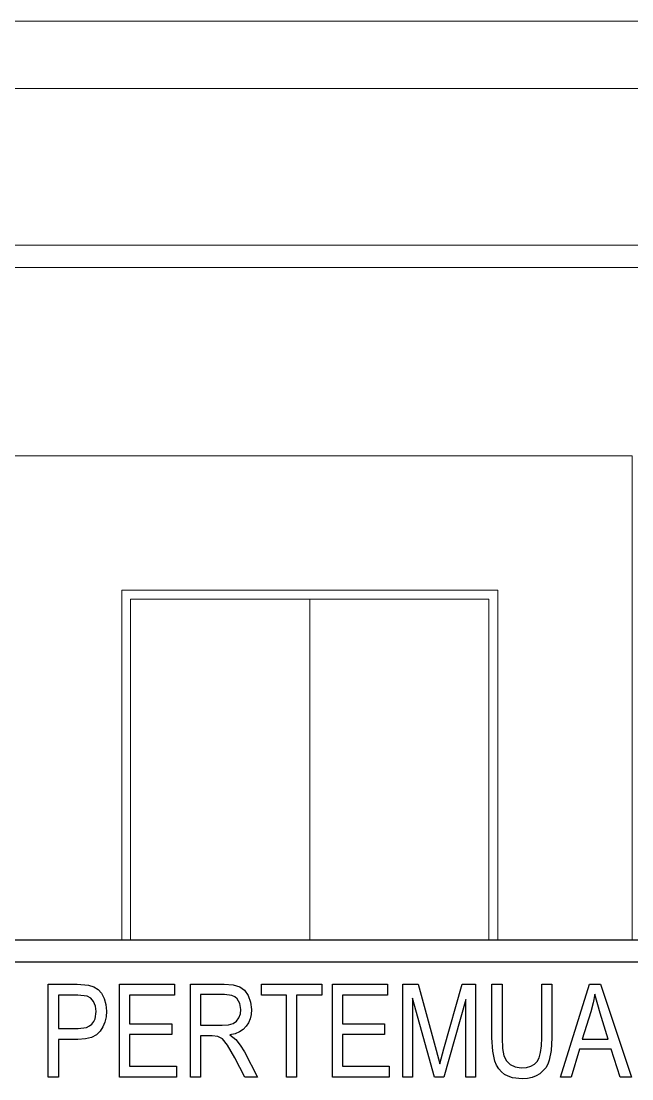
# Model space of a CAD drawing. Header units: inches. Extents: x 249 to 1192, y -18 to 440.
# Drawn here: x 617.118 to 619.846, y 263.627 to 268.348 of the extents above; entities that cross this region are included whole.
import ezdxf

# ---------------------------------------------------------------- set-up
doc = ezdxf.new("R2010")
doc.units = ezdxf.units.IN
doc.header["$MEASUREMENT"] = 0
doc.layers.add('BALOK', color=3, linetype='Continuous', lineweight=20)
doc.layers.add('KUSEN', color=16, linetype='Continuous', lineweight=15)
doc.layers.add('KOLOM', color=5, linetype='Continuous')

# ---------------------------------------------------------------- blocks, each defined once
blk = doc.blocks.new('tampak depan')
for p, q in [((702.9295, 338.4634), (702.9295, 338.8785)), ((702.9295, 338.8785), (703.0579, 338.8785)), ((703.0579, 338.8785), (703.1096, 338.8745)), ((703.1096, 338.8745), (703.1327, 338.8671)), ((703.1327, 338.8671), (703.1516, 338.8551)), ((703.1516, 338.8551), (703.1669, 338.838)), ((703.2475, 338.4634), (703.2475, 338.8785)), ((703.2475, 338.8785), (703.4935, 338.8785)), ((703.4935, 338.8785), (703.4935, 338.8295)), ((703.5643, 338.4634), (703.5643, 338.8785)), ((703.5643, 338.8785), (703.7152, 338.8785)), ((703.7152, 338.8785), (703.7552, 338.8757)), ((703.7552, 338.8757), (703.7843, 338.8673)), ((703.7843, 338.8673), (703.8056, 338.8518)), ((703.8056, 338.8518), (703.8222, 338.8278)), ((703.8813, 338.8295), (703.8813, 338.8785)), ((703.8813, 338.8785), (704.151, 338.8785)), ((704.151, 338.8785), (704.151, 338.8295)), ((704.1982, 338.4634), (704.1982, 338.8785)), ((704.1982, 338.8785), (704.4442, 338.8785)), ((704.4442, 338.8785), (704.4442, 338.8295)), ((704.5129, 338.4634), (704.5129, 338.8785)), ((704.5129, 338.8785), (704.5807, 338.8785)), ((704.5807, 338.8785), (704.6612, 338.5846)), ((704.6955, 338.5897), (704.777, 338.8785)), ((704.777, 338.8785), (704.8376, 338.8785)), ((704.8376, 338.8785), (704.8376, 338.4634)), ((704.9109, 338.6387), (704.9109, 338.8785)), ((704.9109, 338.8785), (704.956, 338.8785)), ((704.956, 338.8785), (704.956, 338.6389)), ((705.1335, 338.8785), (705.1785, 338.8785)), ((705.1335, 338.6389), (705.1335, 338.8785)), ((705.1785, 338.8785), (705.1785, 338.6387)), ((705.2161, 338.4634), (705.3468, 338.8785)), ((705.3468, 338.8785), (705.3953, 338.8785)), ((705.3953, 338.8785), (705.5346, 338.4634)), ((703.0616, 338.8295), (702.9745, 338.8295)), ((702.9745, 338.8295), (702.9745, 338.6811)), ((703.1036, 338.8258), (703.0616, 338.8295)), ((703.1195, 338.8167), (703.1036, 338.8258)), ((703.132, 338.8013), (703.1195, 338.8167)), ((703.1401, 338.7809), (703.132, 338.8013)), ((703.1669, 338.838), (703.1789, 338.8151)), ((703.1789, 338.8151), (703.1866, 338.788)), ((703.4935, 338.8295), (703.2925, 338.8295)), ((703.2925, 338.8295), (703.2925, 338.7024)), ((703.717, 338.8326), (703.6093, 338.8326)), ((703.6093, 338.8326), (703.6093, 338.6953)), ((703.7498, 338.8279), (703.717, 338.8326)), ((703.7623, 338.822), (703.7498, 338.8279)), ((703.7724, 338.8137), (703.7623, 338.822)), ((703.7855, 338.7921), (703.7724, 338.8137)), ((703.8222, 338.8278), (703.8328, 338.798)), ((703.8328, 338.798), (703.8363, 338.7652)), ((703.9934, 338.8295), (703.8813, 338.8295)), ((703.9934, 338.4634), (703.9934, 338.8295)), ((704.151, 338.8295), (704.0385, 338.8295)), ((704.0385, 338.8295), (704.0385, 338.4634)), ((704.4442, 338.8295), (704.2432, 338.8295)), ((704.2432, 338.8295), (704.2432, 338.7024)), ((704.6547, 338.4634), (704.5563, 338.8168)), ((704.5563, 338.8168), (704.5563, 338.4634)), ((704.7942, 338.8108), (704.6953, 338.4634)), ((704.7942, 338.4634), (704.7942, 338.8108)), ((705.37, 338.8349), (705.3622, 338.7951)), ((705.3942, 338.7488), (705.37, 338.8349)), ((703.1382, 338.7248), (703.1428, 338.7567)), ((703.1428, 338.7567), (703.1401, 338.7809)), ((703.1866, 338.788), (703.1892, 338.7584)), ((703.1892, 338.7584), (703.1875, 338.733)), ((703.7899, 338.7652), (703.7855, 338.7921)), ((703.7876, 338.7459), (703.7899, 338.7652)), ((703.8363, 338.7652), (703.8349, 338.744)), ((705.3517, 338.7556), (705.3143, 338.6338)), ((705.3622, 338.7951), (705.3517, 338.7556)), ((703.1245, 338.701), (703.1325, 338.7119)), ((703.1325, 338.7119), (703.1382, 338.7248)), ((703.1823, 338.7096), (703.1737, 338.6882)), ((703.1875, 338.733), (703.1823, 338.7096)), ((703.7544, 338.7031), (703.7697, 338.7132)), ((703.7697, 338.7132), (703.7808, 338.728)), ((703.7808, 338.728), (703.7876, 338.7459)), ((703.8231, 338.7068), (703.8129, 338.6908)), ((703.8305, 338.7245), (703.8231, 338.7068)), ((703.8349, 338.744), (703.8305, 338.7245)), ((705.4297, 338.6338), (705.3942, 338.7488)), ((702.9745, 338.6811), (703.0625, 338.6811)), ((703.0625, 338.6811), (703.0998, 338.6861)), ((703.0998, 338.6861), (703.1137, 338.6923)), ((703.1137, 338.6923), (703.1245, 338.701)), ((703.1616, 338.6688), (703.145, 338.6528)), ((703.1737, 338.6882), (703.1616, 338.6688)), ((703.2925, 338.7024), (703.4807, 338.7024)), ((703.4807, 338.7024), (703.4807, 338.6537)), ((703.6093, 338.6953), (703.7061, 338.6953)), ((703.7061, 338.6953), (703.7336, 338.6972)), ((703.7336, 338.6972), (703.7544, 338.7031)), ((703.7634, 338.6577), (703.7405, 338.6523)), ((703.7831, 338.666), (703.7634, 338.6577)), ((703.7996, 338.677), (703.7831, 338.666)), ((703.8129, 338.6908), (703.7996, 338.677)), ((704.2432, 338.7024), (704.4314, 338.7024)), ((704.4314, 338.7024), (704.4314, 338.6537)), ((703.0618, 338.6322), (702.9745, 338.6322)), ((702.9745, 338.6322), (702.9745, 338.4634)), ((703.0951, 338.6344), (703.0618, 338.6322)), ((703.1228, 338.6413), (703.0951, 338.6344)), ((703.145, 338.6528), (703.1228, 338.6413)), ((703.4807, 338.6537), (703.2925, 338.6537)), ((703.2925, 338.6537), (703.2925, 338.5124)), ((703.6615, 338.6477), (703.6093, 338.6477)), ((703.6093, 338.6477), (703.6093, 338.4634)), ((703.6866, 338.6457), (703.6615, 338.6477)), ((703.7072, 338.6347), (703.6866, 338.6457)), ((703.73, 338.6069), (703.7072, 338.6347)), ((703.7405, 338.6523), (703.7676, 338.6316)), ((703.7676, 338.6316), (703.7868, 338.6067)), ((704.4314, 338.6537), (704.2432, 338.6537)), ((704.2432, 338.6537), (704.2432, 338.5124)), ((704.9142, 338.5797), (704.9109, 338.6387)), ((704.956, 338.6389), (704.958, 338.592)), ((705.1322, 338.603), (705.1335, 338.6389)), ((705.1785, 338.6387), (705.1756, 338.5825)), ((705.3143, 338.6338), (705.4297, 338.6338)), ((703.7625, 338.5498), (703.73, 338.6069)), ((703.7868, 338.6067), (703.805, 338.5764)), ((703.805, 338.5764), (703.8642, 338.4634)), ((704.6612, 338.5846), (704.6774, 338.5231)), ((704.6774, 338.5231), (704.6955, 338.5897)), ((704.9239, 338.5346), (704.9142, 338.5797)), ((704.958, 338.592), (704.9642, 338.5592)), ((705.1216, 338.5502), (705.1282, 338.5735)), ((705.1282, 338.5735), (705.1322, 338.603)), ((705.1756, 338.5825), (705.1669, 338.5393)), ((705.3013, 338.5891), (705.264, 338.4634)), ((705.4436, 338.5891), (705.3013, 338.5891)), ((705.4833, 338.4634), (705.4436, 338.5891)), ((703.8075, 338.4634), (703.7625, 338.5498)), ((704.9315, 338.5167), (704.9239, 338.5346)), ((704.9413, 338.501), (704.9315, 338.5167)), ((704.9642, 338.5592), (704.9754, 338.5365)), ((704.9754, 338.5365), (704.9925, 338.5197)), ((704.9925, 338.5197), (705.0148, 338.5093)), ((705.0841, 338.5127), (705.1001, 338.5213)), ((705.1001, 338.5213), (705.1124, 338.5333)), ((705.1124, 338.5333), (705.1216, 338.5502)), ((705.16, 338.5217), (705.1507, 338.5059)), ((705.1669, 338.5393), (705.16, 338.5217)), ((703.2925, 338.5124), (703.5014, 338.5124)), ((703.5014, 338.5124), (703.5014, 338.4634)), ((704.2432, 338.5124), (704.4521, 338.5124)), ((704.4521, 338.5124), (704.4521, 338.4634)), ((704.9532, 338.4876), (704.9413, 338.501)), ((704.9673, 338.4764), (704.9532, 338.4876)), ((704.9836, 338.4676), (704.9673, 338.4764)), ((705.0021, 338.4613), (704.9836, 338.4676)), ((705.0148, 338.5093), (705.0416, 338.5059)), ((705.0416, 338.5059), (705.0647, 338.5076)), ((705.0647, 338.5076), (705.0841, 338.5127)), ((705.1087, 338.4693), (705.09, 338.4621)), ((705.125, 338.4794), (705.1087, 338.4693)), ((705.1507, 338.5059), (705.125, 338.4794)), ((702.9745, 338.4634), (702.9295, 338.4634)), ((703.5014, 338.4634), (703.2475, 338.4634)), ((703.6093, 338.4634), (703.5643, 338.4634)), ((703.8642, 338.4634), (703.8075, 338.4634)), ((704.0385, 338.4634), (703.9934, 338.4634)), ((704.4521, 338.4634), (704.1982, 338.4634)), ((704.5563, 338.4634), (704.5129, 338.4634)), ((704.6953, 338.4634), (704.6547, 338.4634)), ((704.8376, 338.4634), (704.7942, 338.4634)), ((705.0456, 338.4563), (705.0021, 338.4613)), ((705.069, 338.4577), (705.0456, 338.4563)), ((705.09, 338.4621), (705.069, 338.4577)), ((705.264, 338.4634), (705.2161, 338.4634)), ((705.5346, 338.4634), (705.4833, 338.4634))]:
    blk.add_line(p, q)
at = {"layer": 'BALOK'}
for points in [[(724.4479, 343.1769), (681.9979, 343.1769), (681.9979, 342.8769), (724.4479, 342.8769)], [(726.1974, 342.8769), (681.9979, 342.8769), (681.9979, 343.1769), (726.1974, 343.1769)], [(682.2479, 342.1769), (725.9474, 342.1769), (725.9474, 342.8769), (682.2479, 342.8769)], [(681.9979, 342.0769), (726.1974, 342.0769), (726.1974, 342.1769), (681.9979, 342.1769)]]:
    blk.add_lwpolyline(points, close=True, dxfattribs=at)
at = {"layer": 'KOLOM'}
blk.add_lwpolyline([(707.5987, 338.9769), (700.5987, 338.9769), (700.5987, 339.0769), (707.5987, 339.0769)], close=True, dxfattribs=at)
at = {"layer": 'KUSEN'}
for points in [[(702.6574, 338.9769), (702.6574, 341.2369), (705.5374, 341.2369), (705.5374, 339.0769)], [(703.2574, 339.0769), (703.2574, 340.6369), (704.9374, 340.6369), (704.9374, 339.0769)], [(703.2974, 339.0769), (703.2974, 340.5969), (704.0974, 340.5969), (704.0974, 339.0769)], [(703.2974, 339.0769), (703.2974, 340.5969), (704.8974, 340.5969), (704.8974, 339.0769)], [(704.8974, 339.0769), (704.8974, 340.5969), (704.0974, 340.5969), (704.0974, 339.0769)]]:
    blk.add_lwpolyline(points, dxfattribs=at)

msp = doc.modelspace()

# ---------------------------------------------------------------- block references
at = {"layer": 'KOLOM'}
msp.add_blockref('tampak depan', (-85.6899, -74.829), dxfattribs=at)

doc.saveas('drawing.dxf')
